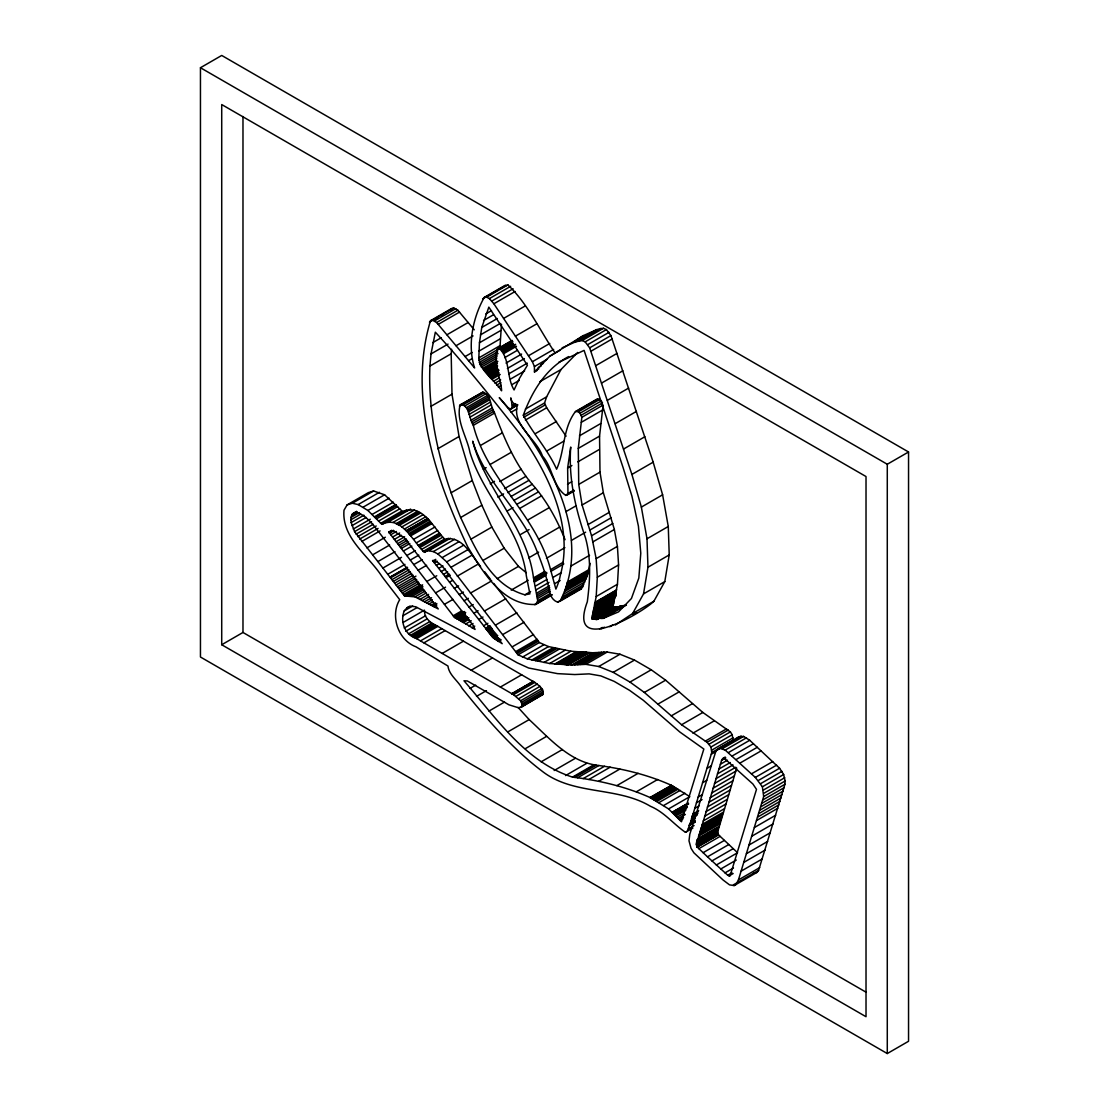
<?xml version="1.0" encoding="UTF-8"?>
<svg xmlns="http://www.w3.org/2000/svg" width="1109" height="1109" viewBox="0 0 1109 1109"><rect width="100%" height="100%" fill="white"/><g stroke="black" fill="none" stroke-linecap="round" stroke-linejoin="round"><path stroke-width="1.5" d="M626.114 605.167L620.347 606.082L597.002 619.46L591.762 618.683L596.198 596.531L597.307 577.221L596.157 558.645L591.554 535.758L582.086 504.997L578.732 484.411L578.288 448.396L581.851 417.317L580.007 413.255L578.385 411.786L575.46 411.522C562.54 428.421 564.994 450.795 556.593 469.204C547.998 449.81 532.985 433.591 523.309 415.237C531.821 391.782 545.878 368.34 568.695 356.571M591.762 618.683L613.014 606.415L617.463 584.249L618.572 564.952L617.422 546.363L614.358 529.492L603.338 492.729L599.997 472.143L599.553 436.114L603.116 405.035L581.851 417.317M535.772 604.46L537.726 600.731L533.498 577.9C526.983 526.498 485.52 490.33 472.684 441.16C485.021 482.193 520.107 509.391 535.869 548.401C541.414 562.041 546.598 575.904 549.288 590.432C550.092 595.339 552.545 600.482 557.591 602.118L560.114 601.175C595.131 531.599 544.283 450.42 499.258 397.646L508.241 407.862L510.445 408.888L512.108 408.237C510.972 387.596 507.936 404.036 517.473 404.743C511.485 425.038 536.493 438.609 542.453 456.035C552.615 467.249 553.044 486.976 565.798 495.404L567.96 493.491L567.642 467.956L570.733 447.052C568.376 478.076 575.432 508.574 585.441 537.713C591.319 558.659 590.057 580.617 587.313 601.771C566.56 657.485 642.86 612.556 653.88 601.244L664.79 581.615L669.226 554.944L668.27 526.498L662.614 494.808L653.173 462.162L610.934 335.583L606.415 329.581L603.476 328.278L596.933 329.553L583.403 335.583L549.981 356.072L534.455 371.986L534.413 366.566L532.389 361.714L493.865 303.769L489.388 298.584L486.601 297.157L484.259 297.392C472.836 317.576 467.152 345.232 474.61 367.966L436.599 322.525L432.385 320.141L430.5 320.695C407.765 396.135 435.116 478.118 467.748 546.917C482.692 571.551 502.502 605.791 535.772 604.46L552.296 594.84M478.825 357.902L479.448 342.778L481.763 327.474L488.833 307.138L527.413 365.235L519.469 378.405L514.077 389.938C506.411 377.628 510.182 358.276 499.327 348.559C490.303 353.91 501.781 381.427 501.573 390.798C494.669 379.638 480.114 371.598 478.825 357.902L500.09 345.62L501.462 324.202M696.355 844.379L721.571 760.372L723.914 757.974L752.928 784.035L756.504 789.372L730.069 875.916L727.726 875.237L707.5 856.827L697.228 847.096L696.355 844.379L717.62 832.097L736.723 768.024M711.756 752.554L710.952 747.009L707.057 742.295L681.591 724.745L644.357 692.446L629.967 682.063L613.222 672.359L598.735 666.509L585.912 664.346L571.357 665.04L549.648 663.515L527.274 658.843L518.055 654.823L446.705 561.875L437.833 553.918L433.342 551.575L427.09 550.549L424.47 552.351C412.839 541.691 401.195 514.562 381.926 524.349L367.897 510.473L358.152 504.581L352.329 503.25L347.089 504.914L343.998 510.237C341.544 538.004 368.41 555.457 381.898 576.403C387.706 584.263 393.82 591.887 399.711 599.678C390.035 615.481 397.84 640.032 415.958 646.797L447.953 666.024C448.979 675.021 458.031 680.746 462.106 688.342C486.102 718.147 511.194 747.66 541.802 770.935C572.979 795.666 616.756 786.129 650.456 806.285C664.333 812.065 673.704 824.347 685.445 832.291L687.261 831.279L690.491 822.518L711.756 752.554L733.021 740.271L732.217 734.726L730.374 731.912L702.856 712.463L665.622 680.177L651.233 669.794L634.487 660.077L620 654.241L607.178 652.064L592.622 652.757L570.913 651.233L548.539 646.575L539.321 642.541L493.685 583.417M682.132 819.232L703.841 749.032L679.817 731.995L643.275 700.264L629.593 690.366L614.109 681.342L600.801 675.894L589.142 673.87L574.753 674.549L557.494 673.634L528.605 668.006L517.03 662.711L460.013 630.217L415.695 606.762L411.092 606.263L407.114 607.718L404.231 610.907C399.753 622.218 405.187 634.889 416.582 638.645L513.522 694.664L520.578 700.763L521.951 703.979L521.66 706.696L518.499 707.792L508.892 704.783L467.374 680.981L463.978 680.774C495.307 716.913 525.084 762.049 572.507 777.104C599.082 780.376 625.504 786.531 649.999 797.51L668.575 808.918L681.494 821.769L682.118 819.26M372.915 524.446L438.263 608.952L415.057 596.878L404.577 595.949L354.575 531.641L351.179 522.561L350.929 517.459L352.454 513.938L356.543 511.443M763.671 796.567L762.382 786.794L755.34 777.423L725.203 750.1L719.866 748.325L716.04 750.682L689.798 834.231L688.994 840.788L691.046 848.33L693.86 852.766L723.123 880.033L729.514 884.857L734.103 885.578L735.877 884.566L738.442 879.908L763.671 796.567L784.936 784.285L785.144 780.986L783.647 774.512L779.585 768.232L749.712 740.271L743.598 736.418L739.024 736.709L717.773 748.991M429.918 366.067L431.013 353.923L435.338 332.201C466.473 365.679 494.725 401.943 523.101 437.805C549.745 477.341 573.755 527.066 560.253 575.585C559.435 580.284 557.758 584.734 555.886 589.115L550.549 569.61C536.59 514.964 487.225 480.114 473.307 425.329C468.844 418.647 470.244 407.433 461.649 404.369L460.18 404.84C455.771 420.366 467.097 437.265 469.925 452.278C483.316 496.291 520.814 529.048 526.359 575.973L529.894 593.883L524.945 594.812C490.136 585.261 474.777 547.305 460.637 517.529C440.8 469.606 427.755 418.232 429.918 366.067L451.183 353.785L451.599 349.238M615.343 625.005L632.615 613.527L643.525 593.897L647.961 567.226L647.004 538.78L641.362 507.09L631.908 474.43L589.669 347.852L585.15 341.863L582.225 340.546L575.668 341.822L562.138 347.852M560.114 601.175L581.379 588.893L587.326 575.432L590.113 563.358M734.103 885.578L757.142 872.284L758.584 870.399L784.936 784.285M520.897 707.445L542.925 694.428L542.717 690.061L540 686.402L534.788 682.395L437.833 626.363C431.138 623.286 424.068 618.6 424.456 610.144L403.191 622.412M566.075 436.184L546.668 407.779L544.574 402.955L546.612 396.842L560.96 369.547L577.65 352.468M723.415 812.135L702.149 824.417M450.698 309.868L453.65 307.858L457.865 310.243L474.264 329.817M437.223 544.99L446.941 538.794C463.146 536.978 471.824 555.983 480.571 566.491M381.926 524.349L403.191 512.067C422.515 502.294 434.118 529.45 445.721 540.083M737.305 738.414L739.024 736.709M503.916 286.524L507.867 284.888C527.593 303.436 539.972 330.579 555.179 353.078M573.949 341.974L583.403 335.583M597.002 619.46L599.082 618.365L603.157 618.392L618.503 611.905L631.437 598.486L638.826 578.052L640.78 553.155L638.424 526.193L631.922 496.194L623.147 467.776L584.096 350.375L558.77 362.296M388.704 532.015L393.737 531.1L404.133 537.602L473.099 625.324L475.054 629.441L453.831 616.604L388.829 532.223L391.643 530.31M200.452 67.732L221.717 55.45L908.548 451.987L908.548 1041.268L887.283 1053.55L200.452 657.013L200.452 67.732L887.283 464.255L908.548 451.987M430.5 320.695L451.765 308.413M432.385 320.141L453.65 307.858M429.433 322.137L432.26 320.501M435.102 318.865L437.93 317.229M440.772 315.594L443.6 313.958M434.589 320.917L455.854 308.635M436.599 322.525L457.865 310.243M484.259 297.392L505.524 285.124M438.277 324.355L459.542 312.086M482.651 298.806L502.502 287.342M486.601 297.157L507.867 284.888M489.388 298.584L510.653 286.302M491.855 301.038L513.12 288.77M493.865 303.769L515.13 291.501M432.829 342.612L441.327 337.69M446.913 334.779L468.178 322.497M485.797 313.902L491.467 310.631M483.566 320.487L493.491 314.748M431.013 353.923L448.022 344.095M481.763 327.474L497.359 318.477M456.035 345.745L473.058 335.916M503.583 318.435L524.848 306.153M480.391 334.904L500.242 323.454M479.448 342.778L500.713 330.51M465.087 356.571L472.184 352.482M478.936 351.123L500.201 338.855M468.539 360.702L471.38 359.066M515.408 336.166L536.659 323.897M497.442 348.891L512.15 340.394M497.026 349.377L511.36 341.101M478.922 360.383L512.344 341.045M500.104 348.864L512.857 341.489M500.88 349.349L512.219 342.806M479.185 362.449L497.608 351.816M501.615 350L512.954 343.457M502.294 350.791L513.633 344.247M479.642 364.196L498.066 353.549M502.876 351.678L515.643 344.303M480.336 365.72L497.345 355.906M503.375 352.634L514.715 346.077M503.736 353.632L516.489 346.271M481.292 367.134L496.887 358.124M482.554 368.521L496.735 360.328M483.676 369.602L497.858 361.423M504.692 357.639L517.446 350.278M484.605 370.558L497.359 363.197M485.479 371.557L496.818 365M486.324 372.555L497.664 366.012M487.128 373.567L497.054 367.841M430.736 406.462L452.001 394.18L451.183 353.785M506.023 363.073L521.618 354.076M487.905 374.579L497.83 368.84M488.653 375.549L498.579 369.824M489.041 376.062L498.967 370.337M489.429 376.575L497.941 371.667M489.818 377.074L498.315 372.167M490.192 377.545L498.703 372.638M528.508 355.739L549.773 343.457M490.566 378.017L499.078 373.109M507.395 368.451L524.405 358.623M490.94 378.474L498.024 374.371M491.731 379.389L500.228 374.482M493.366 381.302L499.036 378.017M508.851 373.788L527.288 363.142M495.002 383.201L500.672 379.93M532.389 361.714L553.654 349.432M460.18 404.84L482.914 392.101C491.509 395.151 490.109 406.365 494.572 413.061C504.193 438.069 514.715 463.59 532.195 484.259C546.598 500.409 557.078 519.677 565.063 539.695M461.649 404.369L482.914 392.101M459.403 406.13L463.659 403.676M466.487 402.04L477.827 395.497M496.652 385.114L500.894 382.66M463.146 404.785L484.411 392.517M510.431 379.126L524.612 370.933M549.981 356.072L559.906 350.347M464.81 405.949L486.075 393.667M575.668 341.822L596.933 329.553M498.288 387.013L501.129 385.377M534.413 366.566L547.181 359.191M579.771 340.574L601.036 328.292M582.225 340.546L603.476 328.278M466.432 407.613L487.697 395.331M540.582 364.958L543.424 363.322M538.253 367.62L541.095 365.984M467.346 408.971L488.612 396.689M585.15 341.863L606.415 329.581M535.994 370.406L538.835 368.77M512.164 384.504L519.248 380.401M467.984 410.455L489.249 398.173M534.455 371.986L537.297 370.351M468.317 412.049L489.582 399.781M587.798 344.58L609.063 332.312M468.899 414.53L490.164 402.248M469.897 417.206L491.162 404.924M589.669 347.852L610.934 335.583M471.145 420.117L492.41 407.835M590.986 351.206L612.251 338.924M539.695 381.829L560.96 369.547M471.879 421.808L493.145 409.526M472.6 423.541L493.865 411.273M473.307 425.329L494.572 413.061M512.608 405.256L515.435 403.621M437.792 448.785L459.057 436.516L452.001 394.18M512.649 406.975L516.891 404.508M510.445 408.888L516.115 405.617M511.249 408.819L517.778 404.965M347.089 504.914L368.354 492.632L373.594 490.982L384.587 494.78L403.191 512.067M352.329 503.25L373.594 490.982M511.124 412.229L516.794 408.958M595.769 365.651L617.034 353.383M358.152 504.581L379.417 492.299M525.347 409.11L546.612 396.842M363.322 507.049L384.587 494.78M352.454 513.938L356.71 511.485M523.309 415.237L544.574 402.955M351.525 515.422L357.195 512.15M523.67 417.331L544.935 405.048M350.929 517.459L359.441 512.552M350.818 519.844L360.744 514.105M367.897 510.473L389.162 498.191M481.07 445.139L502.322 432.857M525.403 420.061L546.668 407.779M351.179 522.561L363.946 515.186M352.01 525.638L366.192 517.446M372.097 514.451L393.362 502.183M601.577 383.076L622.842 370.808M353.3 529.021L370.309 519.206M374.44 516.863L395.705 504.581M374.856 517.279L396.107 505.011M375.258 517.709L396.523 505.441M376.422 518.901L397.687 506.619M354.575 531.641L371.584 521.826M378.502 521.119L399.767 508.837M356.086 534.164L373.095 524.349M535.3 433.661L556.552 421.392M357.791 536.617L376.214 525.985M380.512 523.406L401.777 511.124M575.46 411.522L596.725 399.24L599.65 399.503L601.272 400.973L602.492 402.941L581.227 415.223M576.791 411.189L598.042 398.907M382.702 523.545L404.827 510.653M385.585 521.951L406.851 509.683M578.385 411.786L599.65 399.503M389.342 521.355L410.607 509.073M359.663 539.071L378.086 528.425M490.109 464.505L511.374 452.236M580.007 413.255L601.272 400.973M483.344 469.273L486.186 467.638M393.265 522.256L414.53 509.974M361.673 541.539L380.096 530.892M607.358 400.363L628.623 388.095M396.038 523.711L417.303 511.429M396.828 524.169L418.093 511.887M451.016 492.826L472.282 480.544L459.057 436.516M397.646 524.626L418.911 512.344M399.115 525.43L420.38 513.162M388.829 532.223L391.657 530.587M389.009 532.472L391.851 530.837M389.217 532.764L393.473 530.31M389.467 533.082L393.709 530.629M581.282 422.335L602.547 410.053M401.735 526.997L423 514.728M366.899 547.86L385.336 537.213M390.742 534.746L396.412 531.474M404.494 529.035L425.759 516.766M392.544 537.075L399.628 532.985M406.726 531.128L427.991 518.846M490.233 483.774L494.489 481.32M546.543 451.155L563.566 441.327M394.333 539.418L401.43 535.314M407.71 532.181L428.975 519.913M408.791 533.581L430.042 521.313M372.624 554.847L389.633 545.032M499.84 481.542L521.105 469.259M579.439 435.837L600.704 423.555M396.135 541.719L404.633 536.811M409.484 534.718L430.777 522.478M409.554 534.815L430.819 522.533M221.717 644.745L866.018 1016.717L866.018 476.537L221.717 104.551L221.717 644.745L242.982 632.463L866.309 992.333M410.649 535.869L431.914 523.6M397.632 543.673L406.144 538.752M398.866 545.268L407.377 540.346M400.113 546.862L408.611 541.954M413.685 539.279L434.95 527.011M615.176 423.68L636.427 411.397M378.003 561.528L395.012 551.7M504.595 488.625L525.86 476.343M401.347 548.456L409.845 543.549M578.288 448.396L599.553 436.114M416.416 542.814L437.681 530.532M460.637 517.529L481.888 505.247L472.282 480.544M403.329 551.034L411.827 546.113M497.927 497.192L503.597 493.907M507.672 492.604L528.938 480.322M418.287 545.365L439.552 533.082M418.717 545.947L439.982 533.679M419.147 546.543L440.398 534.261M383.09 567.947L401.513 557.314M419.895 547.555L441.146 535.273M406.809 555.554L415.321 550.632M510.944 496.541L532.195 484.259M421.42 549.523L442.685 537.255M577.789 461.898L599.054 449.63M423.028 551.492L444.293 539.21M567.642 467.956L571.897 465.489M410.302 560.059L418.8 555.152M425.69 551.076L446.941 538.794M427.09 550.549L448.355 538.281M514.132 500.325L535.397 488.043M424.47 552.351L434.381 546.626M387.942 574.185L404.951 564.37M429.114 550.521L450.379 538.253M433.342 551.575L454.607 539.293M407.197 567.295L390.188 577.124L407.336 567.489M517.251 504.11L538.517 491.828M390.687 577.817L407.696 568.002M413.782 564.578L422.293 559.671M507.368 510.902L513.037 507.617M392.004 579.619L409.013 569.79M437.833 553.918L459.084 541.649M393.335 581.393L410.344 571.579M520.329 508.088L541.594 495.806M623.605 449.02L644.87 436.738M432.94 560.988L435.768 559.352M394.707 583.168L411.716 573.353M470.604 539.362L491.869 527.094L481.888 505.247M418.135 570.206L426.632 565.299M567.517 484.176L571.773 481.722M442.38 557.467L463.645 545.198M434.284 562.72L437.126 561.085M396.093 584.956L413.103 575.141M397.521 586.772L415.944 576.125M436.322 565.313L439.15 563.677M398.699 588.283L415.723 578.454M578.732 484.411L599.997 472.143M446.705 561.875L467.97 549.607M399.905 589.808L416.915 579.993M567.96 493.491L573.63 490.22M438.72 568.39L442.976 565.923M565.798 495.404L574.296 490.497M567.226 494.961L574.31 490.871M401.098 591.36L418.107 581.546M528.134 519.816L549.399 507.548M402.304 592.927L419.313 583.112M441.202 571.551L445.458 569.083M403.482 594.521L420.505 584.706M450.975 567.323L472.24 555.041M426.84 581.476L436.766 575.751M404.189 595.478L422.612 584.831M404.577 595.949L421.586 586.134M404.896 596.212L421.905 586.384M405.215 596.295L422.238 586.467M443.448 574.407L447.689 571.953M405.644 596.254L422.654 586.439M407.211 596.032L422.806 587.035M409.859 595.935L422.626 588.574M445.139 576.569L449.395 574.115M412.479 596.212L423.818 589.669M445.984 577.664L450.24 575.197M520.565 534.496L529.062 529.589M415.057 596.878L424.969 591.152M565.909 511.651L575.834 505.926M417.608 597.917L426.106 593.01M482.914 560.489L504.179 548.22L518.485 566.38L526.123 572.632M631.908 474.43L653.173 462.162M457.296 576.153L478.547 563.871M582.086 504.997L603.338 492.729M420.075 599.29L428.573 594.382M449.519 582.17L452.361 580.534M407.114 607.718L409.942 606.082M404.231 610.907L412.728 605.999M422.266 600.565L429.349 596.476M435.629 592.871L445.555 587.146M424.456 601.785L431.54 597.696M402.941 615.731L417.123 607.552M426.66 602.949L432.33 599.678M538.503 539.307L559.768 527.025M454.357 588.338L458.613 585.885M428.892 604.114L433.148 601.646M431.151 605.264L435.407 602.811M432.593 605.999L436.849 603.546M434.007 606.72L436.835 605.07M459.209 594.535L463.465 592.081M444.432 604.336L452.929 599.428M404.258 628.027L425.523 615.745M528.73 557.841L538.655 552.102M587.978 524.626L609.243 512.344M470.41 593.135L491.675 580.853M405.742 631.215L427.007 618.947M497.22 578.662L518.485 566.38M464.089 600.759L468.331 598.306M408.472 633.918L429.738 621.636M571.468 540.388L585.635 532.195M589.849 530.074L611.114 517.792M410.427 635.346L431.692 623.078M411.467 635.956L432.732 623.674M546.446 558.298L564.883 547.666M412.576 636.511L433.841 624.228M413.505 636.968L434.77 624.7M414.364 637.398L435.629 625.129M591.554 535.758L612.82 523.476M641.362 507.09L662.614 494.808M415.237 637.869L436.502 625.601M453.193 615.8L461.691 610.879M468.968 607.011L473.224 604.544M453.831 616.604L462.328 611.697M416.582 638.645L437.833 626.363M454.371 617.228L464.283 611.503M454.815 617.685L464.74 611.946M455.203 617.963L463.714 613.055M455.771 618.281L465.697 612.542M456.381 618.614L464.879 613.707M456.977 618.961L465.489 614.053M457.587 619.307L464.671 615.218M420.491 640.891L441.756 628.623M593.093 541.76L614.358 529.492M458.779 620L465.877 615.911M511.221 590.113L528.231 580.298M533.498 577.9L544.838 571.343M460.277 620.874L467.36 616.784M473.862 613.249L478.118 610.796M533.692 578.815L545.032 572.272M550.563 569.679L563.275 562.194M423.888 642.86L445.153 630.591M533.914 579.771L546.668 572.396M461.746 621.761L468.844 617.658M534.122 580.686L546.889 573.325M534.205 581.033L545.545 574.49M551.062 571.26L563.829 563.899M534.288 581.379L545.628 574.836M463.215 622.634L468.885 619.363M484.439 611.045L505.704 598.763M534.469 582.003L545.808 575.46M465.572 624.034L471.242 620.763M535.55 586.023L546.889 579.466M571.135 565.95L589.558 555.304M478.755 619.501L482.997 617.048M468.774 625.933L473.03 623.48M552.892 577.47L561.404 572.563M524.945 594.812L530.615 591.541M536.229 589.766L548.997 582.391M471.935 627.749L474.763 626.114M536.687 593.135L549.44 585.774M596.157 558.645L617.422 546.363M554.528 583.736L560.197 580.464M483.621 625.739L492.853 637.453L502.197 643.705L450.06 576.805C446.483 570.622 438.568 560.447 432.552 560.489L483.621 625.739L487.877 623.286M536.922 594.965L549.676 587.59M537.186 596.739L549.939 589.364M442.2 653.437L463.465 641.154M485.603 628.262L489.845 625.809M537.505 598.513L550.272 591.139M485.908 628.678L490.164 626.211M567.323 582.086L588.588 569.818M486.227 629.08L489.069 627.444M486.546 629.496L490.788 627.042M567.018 583.223L588.283 570.941M486.851 629.912L491.107 627.458M495.598 625.06L516.863 612.792M537.726 600.731L550.494 593.37M487.156 630.328L491.412 627.874M566.754 584.443L588.02 572.175M487.475 630.73L491.717 628.276M647.004 538.78L668.27 526.498M487.78 631.146L492.022 628.692M537.449 602.547L550.216 595.173M566.533 585.552L587.798 573.284M534.593 604.641L551.603 594.826M566.394 586.217L587.659 573.949M488.334 631.908L492.59 629.455M566.255 586.897L587.52 574.614M566.103 587.562L587.41 575.127M566.061 587.701L587.326 575.432M565.909 588.075L587.174 575.807M489.124 632.948L493.38 630.494M565.521 589.101L586.786 576.819M565.133 590.127L586.398 577.844M489.901 633.974L494.157 631.52M564.578 591.554L585.843 579.286M490.677 634.958L494.933 632.504M491.426 635.887L495.681 633.419M563.538 594.23L584.803 581.948M492.16 636.718L496.416 634.265M562.457 596.892L583.722 584.609M492.853 637.453L497.109 635M597.307 577.221L618.572 564.952M493.519 638.077L497.775 635.623M561.57 598.888L582.849 586.578M561.417 599.248L582.669 586.966M557.591 602.118L577.442 590.653M494.323 638.701L497.165 637.065M502.848 634.5L524.1 622.218M495.335 639.436L498.177 637.8M496.361 640.143L499.202 638.507M497.387 640.836L500.228 639.2M498.426 641.501L501.254 639.865M596.198 596.531L617.463 584.249M647.961 567.226L669.226 554.944M471.242 670.196L492.507 657.914M512.289 646.797L533.554 634.528M595.45 602.09L616.715 589.808M595.159 602.714L616.424 590.432M594.743 603.171L616.008 590.903M594.535 603.546L615.8 591.263M594.563 604.1L615.828 591.818M594.618 604.738L615.883 592.456M594.66 605.209L615.925 592.927M594.687 605.542L615.952 593.26M515.893 651.496L537.144 639.214M594.715 605.874L615.98 593.592M594.743 606.249L616.008 593.98M594.743 606.692L615.994 594.424M594.701 607.108L615.952 594.84M516.503 652.466L537.768 640.198M594.632 607.455L615.897 595.173M594.59 607.649L615.855 595.367M594.549 607.843L615.814 595.561M594.507 608.065L615.772 595.783M594.41 608.481L615.675 596.198M516.974 653.492L538.239 641.21M594.272 608.841L615.537 596.559M594.091 609.16L615.356 596.892M593.454 610.505L614.719 598.222M518.055 654.823L539.321 642.541M593.024 612.168L614.289 599.886M592.691 614.095L613.942 601.827M592.428 615.647L613.693 603.379M522.491 657.096L543.743 644.828M592.137 617.172L613.402 604.89M470.022 688.412L475.692 685.14M592.372 619.058L613.637 606.789L617.574 607.288L620.347 606.082M593.343 619.141L614.608 606.873M594.258 619.279L615.523 607.011M527.274 658.843L548.539 646.575M595.353 619.46L616.604 607.191M596.309 619.557L618.933 606.748M599.442 618.323L621.04 606.041M599.844 618.337L621.303 606.068M643.525 593.897L664.79 581.615M601.73 618.475L622.995 606.193M603.157 618.392L626.419 605.057M531.863 659.966L553.128 647.698M533.762 660.368L555.027 648.086M535.661 660.77L556.926 648.488M476.51 696.383L486.435 690.644M538.184 661.297L559.449 649.028M599.539 629.08L602.367 627.444M500.395 687.053L521.66 674.785M601.522 628.803L604.363 627.167M543.923 662.489L565.188 650.207M609.784 626.696L612.625 625.06M632.615 613.527L653.88 601.244M549.648 663.515L570.913 651.233M554.597 664.139L575.862 651.856M555.789 664.18L577.04 651.898M556.981 664.139L578.246 651.856M558.298 664.055L579.563 651.773M560.295 663.958L581.546 651.69M562.402 664.041L583.667 651.759M511.803 693.666L533.069 681.383M511.998 693.777L533.263 681.494M512.178 693.874L533.443 681.605M564.412 664.374L585.677 652.092M564.536 664.402L585.996 652.161M564.911 664.485L586.176 652.203M513.522 694.664L534.788 682.395M565.867 664.693L587.132 652.425M566.768 664.846L588.033 652.577M567.503 664.873L588.879 652.591M567.739 664.873L589.378 652.633M488.958 711.077L504.553 702.066M516.004 696.327L537.269 684.045M571.357 665.04L592.622 652.757M574.559 664.915L595.824 652.633M518.735 698.67L540 686.402M577.747 664.665L599.012 652.397M580.243 664.485L601.494 652.203M582.779 664.346L604.045 652.064M520.578 700.763L541.844 688.495M585.912 664.346L607.178 652.064M521.452 702.344L542.717 690.061M521.951 703.979L543.216 691.697M522.02 705.504L543.285 693.236M535.508 697.977L539.764 695.523M521.66 706.696L542.925 694.428M598.735 666.509L620 654.241M507.908 731.857L529.173 719.589C549.302 738.137 569.915 762.493 598.888 765.515C623.715 768.897 648.349 774.969 671.264 785.241L689.84 796.636L668.575 808.918M613.222 672.359L634.487 660.077M629.967 682.063L651.233 669.794M525.264 748.686L546.529 736.404M644.357 692.446L665.622 680.177M541.137 761.828L562.402 749.545M658.136 704.007L679.401 691.725M554.181 770.505L575.446 758.237M565.548 775.579L586.813 763.297M671.236 715.887L692.501 703.605M572.507 777.104L593.772 764.836M573.7 777.27L594.965 764.988M574.878 777.423L596.143 765.155M577.623 777.783L598.888 765.515M583.237 778.56L604.502 766.277M681.591 724.745L702.856 712.463M588.921 779.461L610.186 767.178M598.583 781.346L619.848 769.064M692.945 733.146L714.21 720.878M616.84 785.616L638.105 773.333M705.282 741.131L726.547 728.863M707.057 742.295L728.322 730.027M709.108 744.181L730.374 731.912M710.952 747.009L732.217 734.726M636.358 791.798L657.623 779.516M711.826 750.114L733.091 737.832M716.04 750.682L741.131 736.043M711.326 754.217L715.582 751.763M722.333 748.686L743.598 736.418M725.203 750.1L746.468 737.818M649.999 797.51L671.402 785.311M650.276 797.662L671.666 785.463M728.447 752.554L749.712 740.271M650.844 798.009L672.109 785.726M651.399 798.328L672.664 786.059M651.815 798.577L673.08 786.309M652.647 799.09L673.912 786.808M722.416 758.681L725.244 757.045M706.918 768.385L711.174 765.931M653.492 799.589L674.757 787.307M721.571 760.372L725.813 757.918M654.421 800.13L675.686 787.861M732.19 755.978L753.455 743.709M655.585 800.809L676.85 788.527M720.365 764.267L727.449 760.178M656.764 801.474L678.029 789.192M658.871 802.653L680.136 790.384M718.909 769.078L730.249 762.535M736.057 759.554L757.322 747.272M717.426 773.902L733.021 764.905M702.51 782.788L706.766 780.334M663.681 805.494L684.946 793.226M739.911 763.131L761.176 750.848M715.943 778.712L735.794 767.248M714.473 783.509L735.738 771.226M712.99 788.291L734.255 776.023M698.157 797.066L702.413 794.599M672.317 812.121L688.024 803.221M672.539 812.329L688.135 803.332M672.636 812.44L688.232 803.443M673.066 812.897L688.661 803.9M673.648 813.507L686.402 806.146M673.856 813.729L686.665 806.409M674.036 813.923L686.79 806.562M711.534 793.101L732.799 780.819M674.605 814.561L687.372 807.186M675.187 815.184L686.526 808.641M696.41 802.847L702.08 799.575M675.88 815.947L685.806 810.222M710.134 797.731L731.399 785.449M751.472 773.846L772.737 761.564M677.086 817.264L684.17 813.174M694.719 808.406L698.961 805.938M678.264 818.553L685.348 814.45M708.748 802.361L729.999 790.093M679.373 819.717L683.615 817.264M680.136 820.521L682.964 818.886M755.34 777.423L776.605 765.141M693.028 813.951L698.698 810.679M692.709 814.921L698.379 811.649M692.432 815.642L696.674 813.188M707.348 807.005L728.613 794.737M692.141 816.321L696.397 813.867M692.03 816.584L697.7 813.299M691.85 817.042L697.616 813.535M691.711 817.583L697.381 814.311M691.572 818.192L697.242 814.921M691.448 818.844L695.69 816.39M758.32 780.5L779.585 768.232M705.962 811.663L727.227 799.381M691.073 820.632L695.315 818.179M690.491 822.518L694.747 820.064M689.576 824.25L695.26 820.979M689.438 824.736L695.107 821.464M760.677 783.633L781.942 771.351M689.368 825.124L695.038 821.852M704.575 816.307L725.841 804.039M689.257 825.526L694.927 822.254M688.412 828.825L694.082 825.553M703.189 820.965L724.454 808.697M762.382 786.794L783.647 774.512M685.445 832.291L692.931 828.007M763.463 790.01L784.728 777.728M701.65 826.011L722.916 813.729M701.013 828.076L722.278 815.794M763.893 793.268L785.144 780.986M700.361 830.128L721.626 817.86M699.724 832.194L720.989 819.911M699.086 834.245L720.351 821.963M698.448 836.297L719.713 824.029M762.826 799.949L784.091 787.681M697.658 838.82L718.923 826.538M697.256 839.61L718.521 827.328M697.034 840.123L718.299 827.841M696.854 840.664L718.119 828.395M761.8 803.401L783.065 791.133M696.688 841.301L717.953 829.019M696.549 842.008L717.814 829.726M696.424 842.785L717.689 830.502M696.369 843.311L717.634 831.029M760.76 806.839L782.025 794.571M696.466 845.169L717.731 832.887L717.62 832.097M696.674 845.959L717.939 833.677L717.731 832.887M696.937 846.611L717.939 833.677M759.72 810.277L780.986 797.995M697.159 846.999L718.424 834.73L737.568 852.724L716.303 865.006M697.228 847.096L718.493 834.827M758.653 813.701L779.918 801.419M698.809 848.676L720.074 836.394M757.599 817.111L778.865 804.843M756.546 820.549L777.811 808.267M703.092 852.696L724.357 840.428M754.425 827.508L775.69 815.226M707.5 856.827L728.765 844.559M751.75 836.241L773.015 823.959M711.909 860.931L733.16 848.662M749.088 844.975L770.353 832.693M746.412 853.694L767.678 841.426M720.698 869.026L736.293 860.016M724.981 872.894L733.493 867.987M743.751 862.428L765.016 850.159M727.726 875.237L731.982 872.783M728.918 875.985L733.16 873.532M741.089 871.175L762.354 858.893M738.442 879.908L759.707 867.64M733.396 884.857L758.584 870.399M757.142 872.284L753.247 873.393M578.856 589.836L581.379 588.893M632.421 614.234L636.608 612.736M353.716 513.079C361.908 512.067 367.717 519.123 372.86 524.391M518.028 707.362L529.173 719.589M484.605 571.717L490.663 579.55M491.869 527.094L504.179 548.22M500.09 345.62L500.187 348.101M887.283 464.255L887.283 1053.55M242.982 116.514L242.982 632.463M427.617 518.471L406.296 530.698L427.672 518.527"/></g></svg>
